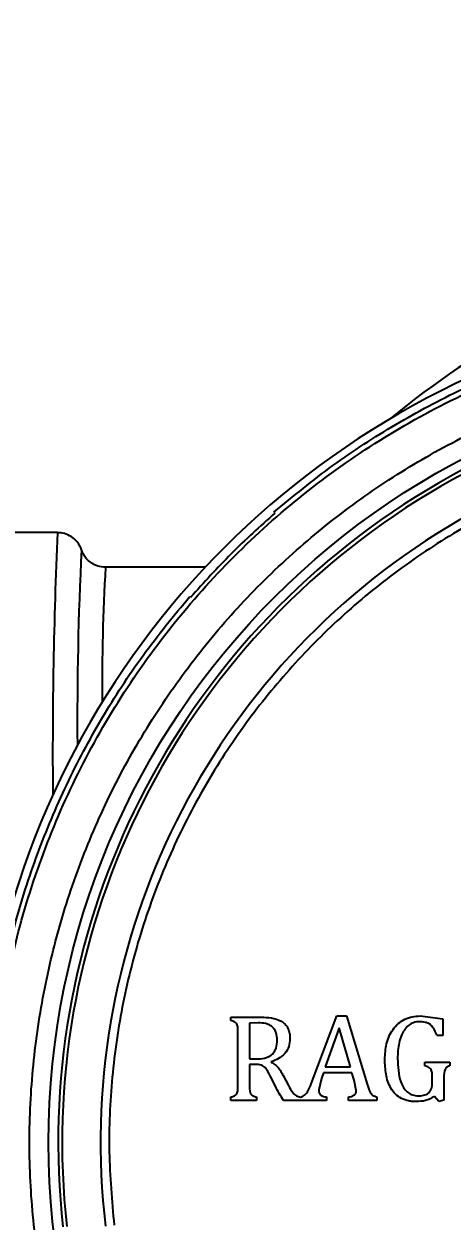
# Model space of a CAD drawing. Header units: millimetres. Extents: x 1756 to 4801, y 514 to 2668.
# Drawn here: x 2472.1 to 2522.8, y 2249 to 2390.9 of the extents above; entities that cross this region are included whole.
import ezdxf

# ---------------------------------------------------------------- set-up
doc = ezdxf.new("R2010")
doc.units = ezdxf.units.MM
doc.layers.add('AM_5', color=3, linetype='Continuous', lineweight=25)
doc.styles.add('SLDTEXTSTYLE1', font='txt.shx', dxfattribs={"width": 0.7, "bigfont": 'gbcbig.shx'})
doc.dimstyles.new('SLDDIMSTYLE12$0', dxfattribs={"dimtxt": 12, "dimasz": 10, "dimexe": 0, "dimexo": 0.0625, "dimgap": 0.875, "dimtad": 1, "dimdec": 1, "dimlfac": 1.8, "dimrnd": 1e-09, "dimzin": 12, "dimdsep": 46, "dimtxsty": 'SLDTEXTSTYLE1', "dimcen": 0.09, "dimdle": 8.16, "dimclrd": 3, "dimclre": 3, "dimadec": 0, "dimazin": 3, "dimtfac": 1, "dimtdec": 1, "dimtofl": 0, "dimtmove": 0, "dimatfit": 3, "dimfxl": 0, "dimfrac": 2, "dimtolj": 1, "dimlwd": 5, "dimlwe": 5, "dimarcsym": 0})

# ---------------------------------------------------------------- blocks, each defined once
blk = doc.blocks.new('*D47')
at = {"layer": 'AM_5', "color": 3, "lineweight": 5, "transparency": 16777216}
blk.add_line((2674.76, 2473.93), (2280.36, 2473.93), dxfattribs=at)
at = {"layer": 'AM_5', "color": 3, "linetype": 'Continuous', "lineweight": 5, "transparency": 16777216}
for p, q in [((2280.36, 2463.93), (2280.36, 2150.15)), ((2686.43, 2140.15), (2280.36, 2140.15))]:
    blk.add_line(p, q, dxfattribs=at)
at = {"layer": 'AM_5', "color": 3, "transparency": 16777216}
for points in [[(2278.69, 2463.93), (2282.03, 2463.93), (2280.36, 2473.93)], [(2278.69, 2150.15), (2282.03, 2150.15), (2280.36, 2140.15)]]:
    blk.add_solid(points, dxfattribs=at)
at = {"layer": 'Defpoints', "color": 0, "transparency": 16777216}
for p in [(2674.82, 2473.93), (2280.36, 2140.15), (2686.5, 2140.15)]:
    blk.add_point(p, dxfattribs=at)
at = {"layer": 'AM_5', "color": 0, "transparency": 16777216, "insert": (2265.77, 2307.04), "char_height": 12, "attachment_point": 5, "rotation": 90, "style": 'SLDTEXTSTYLE1'}
blk.add_mtext('\\A1;{\\H2.28571x;335}', dxfattribs=at)

msp = doc.modelspace()

# ---------------------------------------------------------------- linework, layer by layer
at = {"color": 7, "linetype": 'Continuous', "lineweight": 25}
for p, q in [((2501.724, 2333.035), (2501.835, 2332.923)), ((2476.049, 2330.61), (2466.744, 2330.61)), ((2478.914, 2328.53), (2478.896, 2328.556)), ((2478.916, 2328.525), (2478.914, 2328.53)), ((2493.565, 2326.501), (2481.743, 2326.501)), ((2491.84, 2322.928), (2491.729, 2323.04)), ((2496.598, 2272.752), (2496.598, 2273.164)), ((2496.598, 2273.164), (2500.211, 2273.164)), ((2499.874, 2272.478), (2498.817, 2272.45)), ((2498.817, 2272.45), (2498.817, 2268.225)), ((2506.142, 2265.271), (2509.161, 2273.301)), ((2509.161, 2273.301), (2510.306, 2273.301)), ((2510.306, 2273.301), (2512.767, 2265.213)), ((2519.054, 2273.301), (2521.73, 2272.96)), ((2521.73, 2272.96), (2521.73, 2270.969)), ((2497.445, 2265.134), (2497.445, 2271.316)), ((2509.444, 2271.882), (2507.812, 2267.264)), ((2510.803, 2267.264), (2509.444, 2271.882)), ((2521.73, 2270.969), (2521.044, 2270.969)), ((2498.817, 2268.225), (2499.634, 2268.225)), ((2499.608, 2267.539), (2498.817, 2267.539)), ((2498.817, 2267.539), (2498.817, 2265.138)), ((2501.409, 2267.858), (2501.409, 2267.794)), ((2507.812, 2267.264), (2510.803, 2267.264)), ((2519.614, 2267.402), (2519.614, 2267.813)), ((2519.614, 2267.813), (2522.577, 2267.813)), ((2522.577, 2267.813), (2522.577, 2267.402)), ((2501.887, 2264.992), (2501.276, 2266.19)), ((2502.817, 2266.238), (2503.448, 2265.056)), ((2507.362, 2265.901), (2507.047, 2264.544)), ((2507.604, 2266.578), (2507.362, 2265.901)), ((2510.972, 2266.578), (2507.604, 2266.578)), ((2511.225, 2265.678), (2510.972, 2266.578)), ((2511.465, 2264.471), (2511.225, 2265.678)), ((2520.495, 2265.339), (2520.495, 2265.768)), ((2521.867, 2265.82), (2521.867, 2263.301)), ((2496.598, 2263.286), (2496.598, 2263.697)), ((2499.664, 2263.286), (2496.598, 2263.286)), ((2499.664, 2263.697), (2499.664, 2263.286)), ((2507.943, 2263.286), (2502.861, 2263.269)), ((2507.943, 2263.697), (2507.943, 2263.286)), ((2510.576, 2263.286), (2510.576, 2263.697)), ((2513.909, 2263.286), (2510.576, 2263.286)), ((2513.909, 2263.697), (2513.909, 2263.286)), ((2521.286, 2263.148), (2520.741, 2263.762)), ((2521.867, 2263.301), (2521.286, 2263.148))]:
    msp.add_line(p, q, dxfattribs=at)
msp.add_circle((2566.478, 2258.286), 91.48, dxfattribs=at)
for centre, radius, start, end in [((2582.327, 2263.116), 104.994, 107.69614, 129.47441), ((2566.521, 2258.112), 99.998, 100.32817, 169.67428), ((2566.478, 2258.286), 90.341, 353.64897, 186.35103), ((2566.478, 2258.286), 89.875, 353.64897, 186.35103), ((2566.478, 2258.286), 85.319, 353.33017, 186.66983), ((3084.958, 2304.273), 609.478, 177.523389, 180.446978), ((2875.895, 2308.69), 397.495, 177.13528, 180.47351), ((2744.208, 2311.813), 262.875, 176.79691, 180.28903)]:
    msp.add_arc(centre, radius, start, end, dxfattribs=at)
for points in [[(2468.804, 2269.075), (2469.328, 2272.727), (2470.376, 2280.03), (2473.496, 2290.673), (2477.704, 2300.916), (2483.059, 2310.617), (2489.464, 2319.656), (2496.845, 2327.918), (2505.107, 2335.299), (2514.147, 2341.704), (2523.847, 2347.059), (2534.09, 2351.267), (2544.733, 2354.387), (2552.037, 2355.435), (2555.688, 2355.959)], [(2501.724, 2333.035), (2504.02, 2334.922), (2508.613, 2338.696), (2516.114, 2343.541), (2523.985, 2347.742), (2532.214, 2351.189), (2540.708, 2353.942), (2546.536, 2355.117), (2549.45, 2355.705)], [(2566.478, 2164.545), (2563.41, 2164.632), (2557.275, 2164.806), (2548.161, 2166.209), (2539.223, 2168.435), (2530.547, 2171.542), (2522.218, 2175.481), (2514.315, 2180.218), (2506.914, 2185.707), (2500.087, 2191.895), (2493.899, 2198.722), (2488.41, 2206.123), (2483.673, 2214.026), (2479.734, 2222.355), (2476.63, 2231.03), (2474.391, 2239.968), (2473.039, 2249.083), (2472.587, 2258.286), (2473.039, 2267.489), (2474.391, 2276.603), (2476.63, 2285.541), (2479.734, 2294.216), (2483.673, 2302.546), (2488.41, 2310.449), (2493.899, 2317.85), (2500.087, 2324.677), (2506.914, 2330.864), (2514.315, 2336.353), (2522.218, 2341.09), (2530.547, 2345.029), (2539.223, 2348.137), (2548.161, 2350.362), (2557.275, 2351.765), (2563.41, 2351.939), (2566.478, 2352.026)], [(2501.835, 2332.923), (2500.08, 2331.347), (2496.569, 2328.194), (2493.416, 2324.684), (2491.84, 2322.928)], [(2469.058, 2275.314), (2469.646, 2278.227), (2470.822, 2284.055), (2473.574, 2292.549), (2477.022, 2300.778), (2481.222, 2308.649), (2486.067, 2316.15), (2489.841, 2320.743), (2491.729, 2323.04)]]:
    msp.add_open_spline(points, degree=3, dxfattribs=at)
for points, knots in [([(2566.478, 2342.572), (2563.573, 2342.485), (2557.714, 2342.31), (2548.963, 2340.882), (2540.31, 2338.578), (2531.905, 2335.331), (2523.894, 2331.209), (2516.41, 2326.285), (2509.564, 2320.662), (2503.4, 2314.417), (2497.913, 2307.569), (2493.123, 2300.117), (2489.102, 2292.112), (2485.939, 2283.676), (2483.689, 2274.951), (2482.406, 2266.088), (2482.004, 2257.231), (2482.511, 2251.391), (2482.762, 2248.496)], [0, 0, 0, 0, 0.0612816, 0.1235957, 0.1866179, 0.25, 0.3133821, 0.3764043, 0.4387184, 0.5, 0.5612816, 0.6235957, 0.6866179, 0.75, 0.8133821, 0.8764043, 0.9387184, 1, 1, 1, 1]), ([(2478.93, 2328.479), (2478.897, 2328.578), (2478.831, 2328.779), (2478.583, 2329.261), (2478.145, 2329.805), (2477.492, 2330.282), (2476.755, 2330.581), (2476.251, 2330.579), (2476.048, 2330.577)], [0, 0, 0, 0, 0.1517469, 0.3066846, 0.4734915, 0.6611282, 0.8634718, 1, 1, 1, 1]), ([(2481.743, 2326.501), (2481.432, 2326.53), (2480.846, 2326.583), (2480.103, 2326.955), (2479.563, 2327.41), (2479.207, 2327.878), (2479.009, 2328.265), (2478.955, 2328.419), (2478.931, 2328.487)], [0, 0, 0, 0, 0.2215095, 0.4161134, 0.5868041, 0.7404371, 0.8835764, 1, 1, 1, 1]), ([(2497.445, 2271.316), (2497.459, 2271.639), (2497.476, 2272.043), (2497.248, 2272.471), (2496.981, 2272.652), (2496.752, 2272.712), (2496.598, 2272.752)], [0, 0, 0, 0, 0.4996211, 0.6251499, 0.7494732, 1, 1, 1, 1]), ([(2502.11, 2270.437), (2502.093, 2270.729), (2502.067, 2271.167), (2501.816, 2271.698), (2501.529, 2272.031), (2501.156, 2272.264), (2500.602, 2272.452), (2500.165, 2272.468), (2499.874, 2272.478)], [0, 0, 0, 0, 0.2495868, 0.3746258, 0.4995906, 0.6247112, 0.7498825, 1, 1, 1, 1]), ([(2500.211, 2273.164), (2500.614, 2273.15), (2501.421, 2273.123), (2502.411, 2272.827), (2503.063, 2272.336), (2503.412, 2271.827), (2503.558, 2271.338), (2503.613, 2270.938), (2503.617, 2270.736), (2503.619, 2270.634)], [0, 0, 0, 0, 0.2503213, 0.4998014, 0.6247836, 0.7496745, 0.8746984, 0.9373467, 1, 1, 1, 1]), ([(2514.87, 2268.156), (2514.904, 2268.779), (2514.974, 2270.024), (2515.604, 2271.494), (2516.436, 2272.43), (2517.226, 2272.945), (2518.119, 2273.254), (2518.742, 2273.286), (2519.054, 2273.301)], [0, 0, 0, 0, 0.2501594, 0.4995807, 0.624669, 0.7497301, 0.8748096, 1, 1, 1, 1]), ([(2518.966, 2272.615), (2518.849, 2272.61), (2518.614, 2272.599), (2518.156, 2272.482), (2517.637, 2272.185), (2517.164, 2271.652), (2516.798, 2270.958), (2516.542, 2270.13), (2516.399, 2269.198), (2516.386, 2268.57), (2516.379, 2268.257)], [0, 0, 0, 0, 0.0625578, 0.1250968, 0.2497271, 0.3745435, 0.4995432, 0.6653113, 0.8335626, 1, 1, 1, 1]), ([(2521.044, 2270.969), (2520.964, 2271.198), (2520.805, 2271.654), (2520.445, 2272.157), (2520.039, 2272.428), (2519.578, 2272.59), (2519.21, 2272.605), (2518.966, 2272.615)], [0, 0, 0, 0, 0.2503493, 0.4996618, 0.6209721, 0.7499106, 1, 1, 1, 1]), ([(2499.634, 2268.225), (2499.955, 2268.228), (2500.437, 2268.233), (2501.05, 2268.43), (2501.461, 2268.686), (2501.777, 2269.052), (2502.061, 2269.633), (2502.091, 2270.116), (2502.11, 2270.437)], [0, 0, 0, 0, 0.2503, 0.3753367, 0.5003813, 0.6253296, 0.7504389, 1, 1, 1, 1]), ([(2503.619, 2270.634), (2503.595, 2270.315), (2503.546, 2269.676), (2503.046, 2268.83), (2502.295, 2268.218), (2501.705, 2267.978), (2501.409, 2267.858)], [0, 0, 0, 0, 0.24990685, 0.49944842, 0.74945911, 1, 1, 1, 1]), ([(2518.568, 2263.148), (2518.42, 2263.152), (2518.125, 2263.158), (2517.54, 2263.245), (2516.831, 2263.474), (2516.098, 2263.995), (2515.383, 2264.947), (2514.933, 2266.388), (2514.891, 2267.566), (2514.87, 2268.156)], [0, 0, 0, 0, 0.06265322, 0.12530292, 0.25030366, 0.37521459, 0.50021885, 0.74968949, 1, 1, 1, 1]), ([(2516.379, 2268.257), (2516.416, 2267.305), (2516.461, 2266.115), (2517.05, 2264.825), (2517.495, 2264.27), (2518.117, 2263.892), (2518.589, 2263.854), (2518.825, 2263.834)], [0, 0, 0, 0, 0.4997947, 0.6251408, 0.7502026, 0.8750194, 1, 1, 1, 1]), ([(2501.276, 2266.19), (2501.1, 2266.538), (2500.879, 2266.973), (2500.459, 2267.382), (2500.096, 2267.538), (2499.803, 2267.538), (2499.608, 2267.539)], [0, 0, 0, 0, 0.5001583, 0.6250646, 0.7501102, 1, 1, 1, 1]), ([(2501.409, 2267.794), (2501.569, 2267.713), (2501.891, 2267.551), (2502.262, 2267.154), (2502.562, 2266.71), (2502.732, 2266.395), (2502.817, 2266.238)], [0, 0, 0, 0, 0.2497421, 0.4995193, 0.7496968, 1, 1, 1, 1]), ([(2520.495, 2265.768), (2520.503, 2266.12), (2520.513, 2266.56), (2520.297, 2267.041), (2520.036, 2267.282), (2519.783, 2267.354), (2519.614, 2267.402)], [0, 0, 0, 0, 0.500125, 0.6246688, 0.7500352, 1, 1, 1, 1]), ([(2522.577, 2267.402), (2522.539, 2267.389), (2522.464, 2267.363), (2522.32, 2267.296), (2522.152, 2267.188), (2522.006, 2266.994), (2521.856, 2266.539), (2521.862, 2266.139), (2521.867, 2265.82)], [0, 0, 0, 0, 0.06262569, 0.1252285, 0.25009261, 0.37487365, 0.50008783, 1, 1, 1, 1]), ([(2504.864, 2263.695), (2504.95, 2263.717), (2505.122, 2263.76), (2505.423, 2263.956), (2505.815, 2264.447), (2506.011, 2264.941), (2506.142, 2265.271)], [0, 0, 0, 0, 0.125077, 0.2502224, 0.4998872, 1, 1, 1, 1]), ([(2512.767, 2265.213), (2512.862, 2264.888), (2512.981, 2264.479), (2513.258, 2264.056), (2513.501, 2263.817), (2513.745, 2263.745), (2513.909, 2263.697)], [0, 0, 0, 0, 0.5004596, 0.6283614, 0.7507034, 1, 1, 1, 1]), ([(2518.825, 2263.834), (2519.041, 2263.843), (2519.371, 2263.857), (2519.782, 2263.995), (2520.058, 2264.162), (2520.274, 2264.4), (2520.462, 2264.795), (2520.482, 2265.123), (2520.495, 2265.339)], [0, 0, 0, 0, 0.2501826, 0.3813476, 0.5003835, 0.6219047, 0.7503749, 1, 1, 1, 1]), ([(2496.598, 2263.697), (2496.752, 2263.737), (2496.982, 2263.797), (2497.252, 2263.976), (2497.479, 2264.406), (2497.46, 2264.81), (2497.445, 2265.134)], [0, 0, 0, 0, 0.2505117, 0.3752446, 0.5001647, 1, 1, 1, 1]), ([(2498.817, 2265.138), (2498.811, 2264.816), (2498.804, 2264.454), (2498.951, 2264.085), (2499.046, 2263.956), (2499.278, 2263.796), (2499.51, 2263.737), (2499.664, 2263.697)], [0, 0, 0, 0, 0.49924852, 0.56209257, 0.62459054, 0.74961398, 1, 1, 1, 1]), ([(2502.861, 2263.269), (2502.683, 2263.548), (2502.329, 2264.105), (2502.034, 2264.696), (2501.887, 2264.992)], [0, 0, 0, 0, 0.4999015, 1, 1, 1, 1]), ([(2503.448, 2265.056), (2503.608, 2264.755), (2503.849, 2264.302), (2504.353, 2263.804), (2504.694, 2263.732), (2504.864, 2263.695)], [0, 0, 0, 0, 0.5005372, 0.7503463, 1, 1, 1, 1]), ([(2507.047, 2264.544), (2507.054, 2264.428), (2507.064, 2264.252), (2507.17, 2264.042), (2507.333, 2263.875), (2507.602, 2263.755), (2507.829, 2263.717), (2507.943, 2263.697)], [0, 0, 0, 0, 0.2495954, 0.3779288, 0.4998398, 0.7495428, 1, 1, 1, 1]), ([(2510.576, 2263.697), (2510.799, 2263.736), (2511.078, 2263.784), (2511.334, 2264), (2511.45, 2264.193), (2511.459, 2264.36), (2511.465, 2264.471)], [0, 0, 0, 0, 0.4994773, 0.6261796, 0.7503153, 1, 1, 1, 1]), ([(2520.741, 2263.762), (2520.404, 2263.573), (2519.728, 2263.196), (2518.955, 2263.164), (2518.568, 2263.148)], [0, 0, 0, 0, 0.4996166, 1, 1, 1, 1])]:
    msp.add_open_spline(points, degree=3, knots=knots, dxfattribs=at)

# ---------------------------------------------------------------- dimensions: what is measured, and where the dimension line sits
at = {"layer": 'AM_5'}
dim = msp.add_linear_dim(base=(2280.359, 2140.146), p1=(2674.821, 2473.931), p2=(2686.497, 2140.146), angle=90, text='{\\H2.28571x;335}', dimstyle='SLDDIMSTYLE12$0', override={"dimlfac": 1}, dxfattribs=at)
dim.commit()
dim.dimension.update_dxf_attribs({"geometry": '*D47', "text_midpoint": (2265.77, 2307.038)})

doc.saveas('drawing.dxf')
